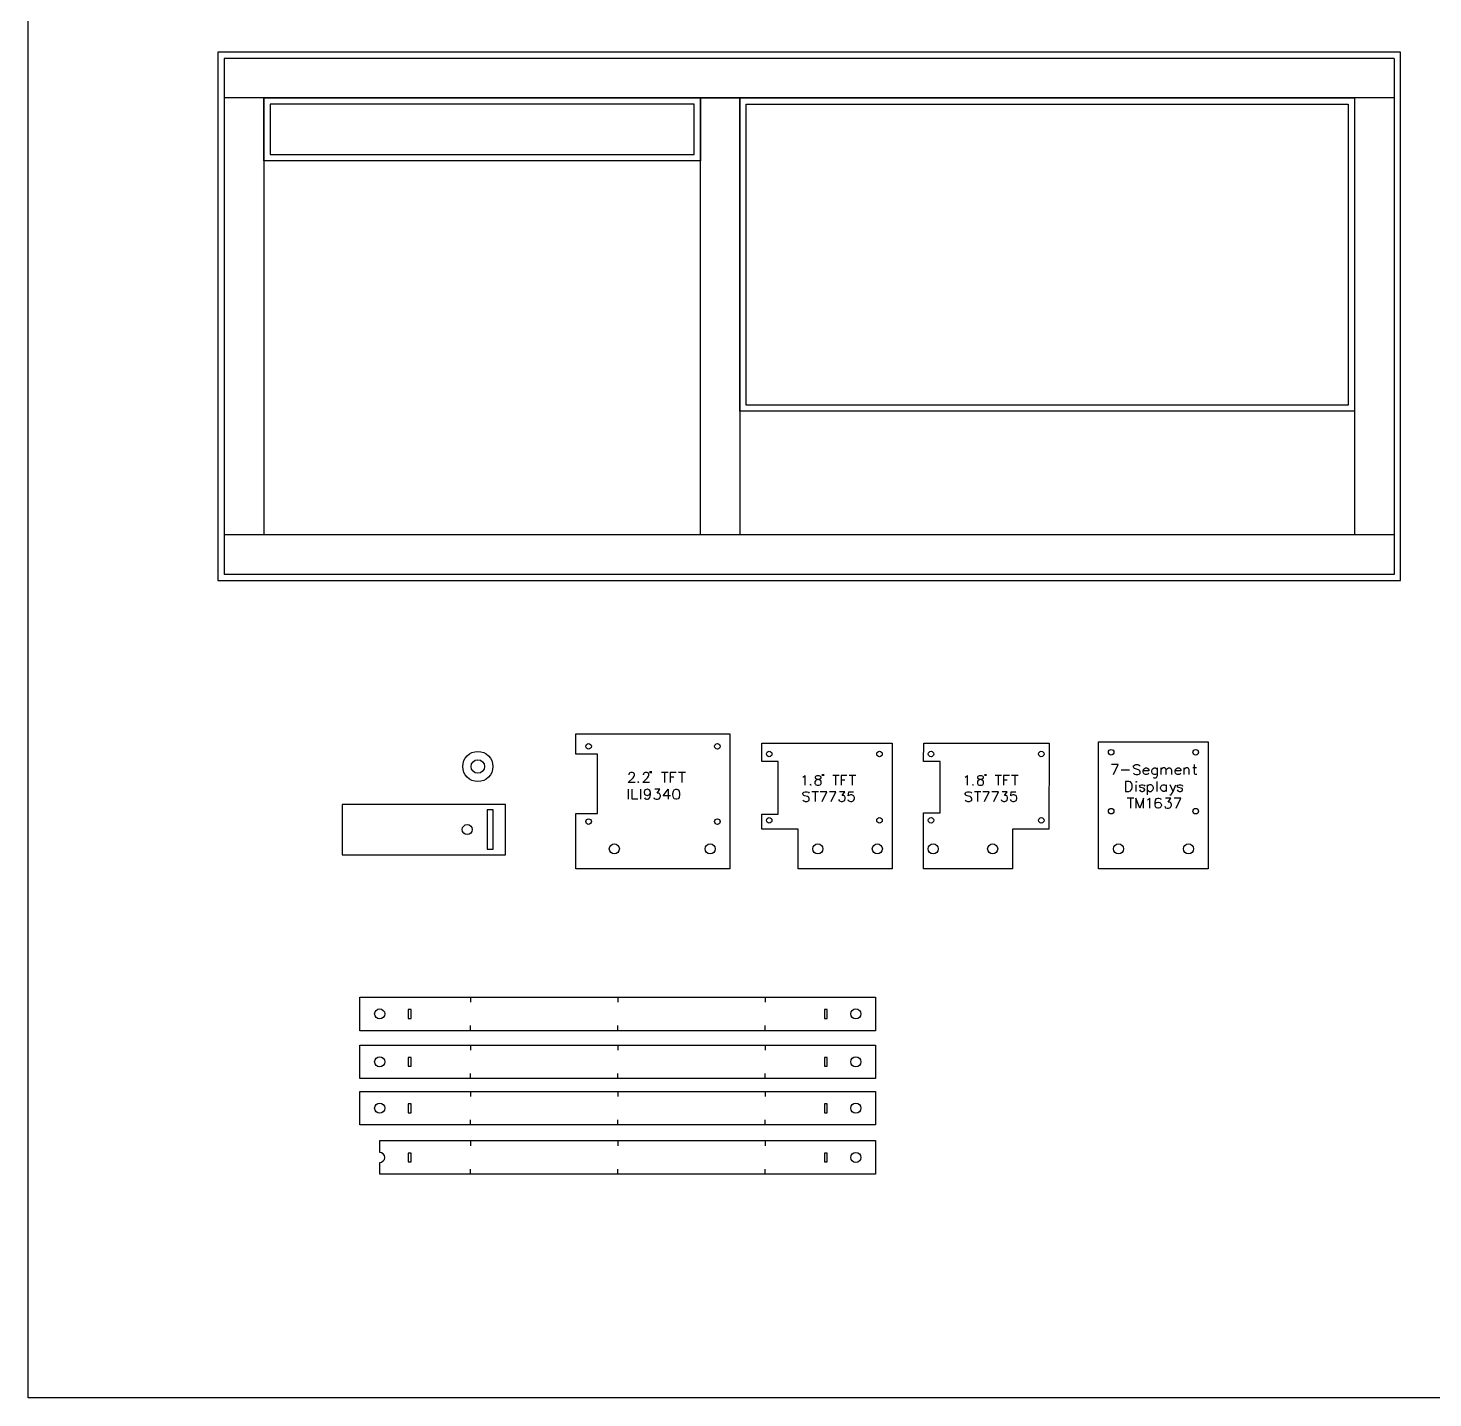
# Model space of a CAD drawing. Header units: inches. Extents: x 38644.8 to 38724.9, y 28772.1 to 28819.8.
# Drawn here: x 38644.77 to 38672.69, y 28772.1 to 28799.31 of the extents above; entities that cross this region are included whole.
import ezdxf

# ---------------------------------------------------------------- set-up
doc = ezdxf.new("R2010")
doc.units = ezdxf.units.IN
doc.header["$MEASUREMENT"] = 0

# ---------------------------------------------------------------- blocks, each defined once
blk = doc.blocks.new('Frame')
at = {"color": 7, "linetype": 'ByBlock'}
for p, q in [((4506.05, 308.231), (4506.05, 284.981)), ((4506.05, 308.231), (4516.3, 308.231)), ((4506.837, 308.231), (4506.837, 284.981)), ((4515.513, 308.231), (4515.513, 284.981)), ((4516.3, 308.231), (4516.3, 284.981)), ((4506.837, 307.444), (4515.513, 307.444)), ((4506.837, 285.768), (4515.513, 285.768)), ((4506.05, 284.981), (4516.3, 284.981))]:
    blk.add_line(p, q, dxfattribs=at)

msp = doc.modelspace()

# ---------------------------------------------------------------- linework, layer by layer
at = {"color": 3, "linetype": 'ByBlock'}
for p, q in [((38657.129, 28784.55), (38657.129, 28784.513)), ((38657.151, 28784.55), (38657.151, 28784.513)), ((38660.554, 28784.494), (38660.554, 28784.457)), ((38660.576, 28784.494), (38660.576, 28784.457)), ((38663.782, 28784.494), (38663.782, 28784.457)), ((38663.804, 28784.494), (38663.804, 28784.457))]:
    msp.add_line(p, q, dxfattribs=at)
at = {"color": 3}
for p, q in [((38653.56, 28780.063), (38653.56, 28779.961)), ((38656.489, 28780.063), (38656.489, 28779.961)), ((38659.418, 28780.063), (38659.418, 28779.961)), ((38653.56, 28779.395), (38653.56, 28779.497)), ((38656.489, 28779.395), (38656.489, 28779.497)), ((38659.418, 28779.395), (38659.418, 28779.497)), ((38653.56, 28779.111), (38653.56, 28779.009)), ((38656.489, 28779.111), (38656.489, 28779.009)), ((38659.418, 28779.111), (38659.418, 28779.009)), ((38653.56, 28778.443), (38653.56, 28778.545)), ((38656.489, 28778.443), (38656.489, 28778.545)), ((38659.418, 28778.443), (38659.418, 28778.545)), ((38653.56, 28778.191), (38653.56, 28778.089)), ((38656.489, 28778.191), (38656.489, 28778.089)), ((38659.418, 28778.191), (38659.418, 28778.089)), ((38653.56, 28777.523), (38653.56, 28777.625)), ((38656.489, 28777.523), (38656.489, 28777.625)), ((38659.418, 28777.523), (38659.418, 28777.625)), ((38653.56, 28777.213), (38653.56, 28777.111)), ((38656.489, 28777.213), (38656.489, 28777.111)), ((38659.418, 28777.213), (38659.418, 28777.111)), ((38653.56, 28776.545), (38653.56, 28776.647)), ((38656.489, 28776.545), (38656.489, 28776.647)), ((38659.418, 28776.545), (38659.418, 28776.647))]:
    msp.add_line(p, q, dxfattribs=at)
at = {"color": 6, "linetype": 'ByBlock'}
for points in [[(38644.771, 28814.258), (38724.938, 28814.258), (38724.938, 28772.101), (38644.771, 28772.101)], [(38659.043, 28797.799), (38671.006, 28797.799), (38671.006, 28791.825), (38659.043, 28791.825)]]:
    msp.add_lwpolyline(points, close=True, dxfattribs=at)
at = {"color": 1, "linetype": 'ByBlock'}
for points in [[(38672.043, 28798.836), (38648.543, 28798.836), (38648.543, 28788.336), (38672.043, 28788.336)], [(38649.58, 28796.799), (38658.006, 28796.799), (38658.006, 28797.799), (38649.58, 28797.799)], [(38659.043, 28797.799), (38671.006, 28797.799), (38671.006, 28791.825), (38659.043, 28791.825)], [(38666.045, 28785.137), (38668.225, 28785.137), (38668.225, 28782.613), (38666.045, 28782.613)], [(38651.364, 28780.063), (38661.614, 28780.063), (38661.614, 28779.395), (38651.364, 28779.395)], [(38652.326, 28779.64), (38652.381, 28779.64), (38652.381, 28779.815), (38652.326, 28779.815)], [(38660.597, 28779.64), (38660.652, 28779.64), (38660.652, 28779.815), (38660.597, 28779.815)], [(38651.364, 28779.111), (38661.614, 28779.111), (38661.614, 28778.443), (38651.364, 28778.443)], [(38652.326, 28778.688), (38652.381, 28778.688), (38652.381, 28778.863), (38652.326, 28778.863)], [(38660.597, 28778.688), (38660.652, 28778.688), (38660.652, 28778.863), (38660.597, 28778.863)], [(38651.364, 28778.191), (38661.614, 28778.191), (38661.614, 28777.523), (38651.364, 28777.523)], [(38652.326, 28777.767), (38652.381, 28777.767), (38652.381, 28777.942), (38652.326, 28777.942)], [(38660.597, 28777.767), (38660.652, 28777.767), (38660.652, 28777.942), (38660.597, 28777.942)], [(38652.326, 28776.789), (38652.381, 28776.789), (38652.381, 28776.964), (38652.326, 28776.964)], [(38660.597, 28776.789), (38660.652, 28776.789), (38660.652, 28776.964), (38660.597, 28776.964)]]:
    msp.add_lwpolyline(points, close=True, dxfattribs=at)
at = {"color": 4, "linetype": 'ByBlock'}
for points in [[(38649.455, 28797.924), (38658.131, 28797.924), (38658.131, 28796.674), (38649.455, 28796.674)], [(38671.131, 28791.7), (38658.918, 28791.7), (38658.918, 28797.924), (38671.131, 28797.924)]]:
    msp.add_lwpolyline(points, close=True, dxfattribs=at)
at = {"color": 7, "linetype": 'ByBlock'}
msp.add_lwpolyline([(38658.131, 28797.924), (38658.918, 28797.924), (38658.918, 28789.248), (38658.131, 28789.248)], close=True, dxfattribs=at)
at = {"color": 1}
for points in [[(38656.089, 28784.888), (38655.659, 28784.888), (38655.659, 28785.295), (38655.659, 28785.295), (38655.659, 28785.295), (38658.719, 28785.295), (38658.719, 28782.613), (38656.027, 28782.613), (38656.027, 28782.613), (38656.027, 28782.613), (38656.027, 28782.613), (38655.659, 28782.613), (38655.659, 28783.708), (38655.659, 28783.708), (38656.089, 28783.708)], [(38660.072, 28782.613), (38660.072, 28783.4), (38659.349, 28783.4), (38659.349, 28783.7), (38659.679, 28783.7), (38659.679, 28784.742), (38659.349, 28784.742), (38659.349, 28785.106), (38661.941, 28785.106), (38661.941, 28782.613)], [(38665.056, 28783.4), (38664.333, 28783.4), (38664.333, 28782.613), (38662.564, 28782.613), (38662.564, 28783.725), (38662.894, 28783.725), (38662.894, 28784.742), (38662.564, 28784.742), (38662.571, 28785.106), (38665.063, 28785.106)], [(38654.261, 28783.89), (38651.011, 28783.89), (38651.011, 28782.89), (38654.261, 28782.89)], [(38653.891, 28782.999), (38654.011, 28782.999), (38654.011, 28783.781), (38653.891, 28783.781)]]:
    msp.add_lwpolyline(points, close=True, dxfattribs=at)
at = {"color": 3, "flags": 128}
for points in [[(38656.832, 28784.326), (38656.699, 28784.326), (38656.795, 28784.421), (38656.814, 28784.45), (38656.823, 28784.469), (38656.823, 28784.488), (38656.814, 28784.507), (38656.805, 28784.517), (38656.785, 28784.526), (38656.747, 28784.526), (38656.728, 28784.517), (38656.718, 28784.507), (38656.709, 28784.488), (38656.709, 28784.479)], [(38657.118, 28784.326), (38656.985, 28784.326), (38657.08, 28784.421), (38657.099, 28784.45), (38657.109, 28784.469), (38657.109, 28784.488), (38657.099, 28784.507), (38657.09, 28784.517), (38657.071, 28784.526), (38657.032, 28784.526), (38657.013, 28784.517), (38657.005, 28784.507), (38656.995, 28784.488), (38656.995, 28784.479)], [(38657.49, 28784.526), (38657.357, 28784.526)], [(38657.423, 28784.326), (38657.423, 28784.526)], [(38657.652, 28784.526), (38657.528, 28784.526), (38657.528, 28784.326)], [(38657.604, 28784.431), (38657.528, 28784.431)], [(38657.832, 28784.526), (38657.699, 28784.526)], [(38657.766, 28784.326), (38657.766, 28784.526)], [(38666.338, 28784.483), (38666.433, 28784.682), (38666.3, 28784.682)], [(38666.662, 28784.569), (38666.491, 28784.569)], [(38666.739, 28784.511), (38666.757, 28784.494), (38666.786, 28784.483), (38666.824, 28784.483), (38666.853, 28784.494), (38666.872, 28784.511), (38666.872, 28784.54), (38666.861, 28784.56), (38666.853, 28784.569), (38666.835, 28784.578), (38666.777, 28784.598), (38666.757, 28784.607), (38666.748, 28784.616), (38666.739, 28784.636), (38666.739, 28784.656), (38666.757, 28784.673), (38666.786, 28784.682), (38666.824, 28784.682), (38666.853, 28784.673), (38666.872, 28784.656)], [(38667.043, 28784.511), (38667.023, 28784.494), (38667.006, 28784.483), (38666.977, 28784.483), (38666.957, 28784.494), (38666.939, 28784.511), (38666.928, 28784.54), (38666.928, 28784.56)], [(38667.214, 28784.511), (38667.197, 28784.494), (38667.177, 28784.483), (38667.148, 28784.483), (38667.13, 28784.494), (38667.11, 28784.511), (38667.101, 28784.54), (38667.101, 28784.56), (38667.11, 28784.587), (38667.13, 28784.607), (38667.148, 28784.616), (38667.177, 28784.616), (38667.197, 28784.607), (38667.214, 28784.587)], [(38667.13, 28784.425), (38667.148, 28784.416), (38667.177, 28784.416), (38667.197, 28784.425), (38667.205, 28784.436), (38667.214, 28784.465), (38667.214, 28784.616)], [(38667.281, 28784.616), (38667.281, 28784.483)], [(38667.385, 28784.578), (38667.376, 28784.607), (38667.358, 28784.616), (38667.33, 28784.616), (38667.31, 28784.607), (38667.281, 28784.578)], [(38667.385, 28784.483), (38667.385, 28784.578), (38667.414, 28784.607), (38667.434, 28784.616), (38667.463, 28784.616), (38667.481, 28784.607), (38667.492, 28784.578), (38667.492, 28784.483)], [(38667.68, 28784.511), (38667.662, 28784.494), (38667.643, 28784.483), (38667.614, 28784.483), (38667.596, 28784.494), (38667.576, 28784.511), (38667.567, 28784.54), (38667.567, 28784.56)], [(38667.738, 28784.616), (38667.738, 28784.483)], [(38667.842, 28784.483), (38667.842, 28784.578), (38667.833, 28784.607), (38667.816, 28784.616), (38667.787, 28784.616), (38667.767, 28784.607), (38667.738, 28784.578)], [(38667.987, 28784.616), (38667.92, 28784.616)], [(38667.995, 28784.483), (38667.975, 28784.483), (38667.958, 28784.494), (38667.949, 28784.52), (38667.949, 28784.682)], [(38656.699, 28784.192), (38656.699, 28783.992)], [(38656.89, 28783.992), (38656.776, 28783.992), (38656.776, 28784.192)], [(38656.909, 28784.336), (38656.899, 28784.326), (38656.89, 28784.336), (38656.899, 28784.345)], [(38656.938, 28784.192), (38656.938, 28783.992)], [(38657.204, 28784.03), (38657.213, 28784.011), (38657.223, 28784.002), (38657.251, 28783.992), (38657.28, 28783.992), (38657.309, 28784.002), (38657.328, 28784.021), (38657.338, 28784.05), (38657.338, 28784.069), (38657.328, 28784.097), (38657.319, 28784.107), (38657.299, 28784.117), (38657.271, 28784.117), (38657.328, 28784.192), (38657.223, 28784.192)], [(38657.538, 28784.059), (38657.394, 28784.059), (38657.49, 28784.192), (38657.49, 28783.992)], [(38666.79, 28784.149), (38666.79, 28784.283)], [(38666.857, 28784.178), (38666.868, 28784.158), (38666.895, 28784.149), (38666.924, 28784.149), (38666.952, 28784.158), (38666.964, 28784.178), (38666.964, 28784.187), (38666.952, 28784.207), (38666.935, 28784.216), (38666.886, 28784.225), (38666.868, 28784.236), (38666.857, 28784.254), (38666.868, 28784.274), (38666.895, 28784.283), (38666.924, 28784.283), (38666.952, 28784.274), (38666.964, 28784.254)], [(38667.019, 28784.083), (38667.019, 28784.283)], [(38667.019, 28784.178), (38667.039, 28784.158), (38667.057, 28784.149), (38667.086, 28784.149), (38667.105, 28784.158), (38667.123, 28784.178), (38667.134, 28784.207), (38667.134, 28784.225), (38667.123, 28784.254), (38667.105, 28784.274), (38667.086, 28784.283), (38667.057, 28784.283), (38667.039, 28784.274), (38667.019, 28784.254)], [(38667.201, 28784.349), (38667.201, 28784.149)], [(38667.392, 28784.178), (38667.372, 28784.158), (38667.352, 28784.149), (38667.325, 28784.149), (38667.305, 28784.158), (38667.285, 28784.178), (38667.276, 28784.207), (38667.276, 28784.225), (38667.285, 28784.254), (38667.305, 28784.274), (38667.325, 28784.283), (38667.352, 28784.283), (38667.372, 28784.274), (38667.392, 28784.254)], [(38667.392, 28784.149), (38667.392, 28784.283)], [(38667.458, 28784.083), (38667.487, 28784.083), (38667.496, 28784.092), (38667.525, 28784.149), (38667.58, 28784.283)], [(38667.525, 28784.149), (38667.467, 28784.283)], [(38667.609, 28784.178), (38667.62, 28784.158), (38667.647, 28784.149), (38667.676, 28784.149), (38667.705, 28784.158), (38667.714, 28784.178), (38667.714, 28784.187), (38667.705, 28784.207), (38667.687, 28784.216), (38667.638, 28784.225), (38667.62, 28784.236), (38667.609, 28784.254), (38667.62, 28784.274), (38667.647, 28784.283), (38667.676, 28784.283), (38667.705, 28784.274), (38667.714, 28784.254)], [(38657.023, 28784.021), (38657.032, 28784.002), (38657.061, 28783.992), (38657.08, 28783.992), (38657.109, 28784.002), (38657.128, 28784.03), (38657.138, 28784.078), (38657.138, 28784.126)], [(38666.748, 28784.016), (38666.615, 28784.016)], [(38666.682, 28783.816), (38666.682, 28784.016)], [(38666.939, 28783.816), (38666.939, 28784.016), (38666.861, 28783.816), (38666.786, 28784.016), (38666.786, 28783.816)], [(38667.063, 28783.816), (38667.063, 28784.016), (38667.035, 28783.987), (38667.015, 28783.978)], [(38667.168, 28783.883), (38667.168, 28783.93), (38667.177, 28783.978), (38667.197, 28784.007), (38667.225, 28784.016), (38667.243, 28784.016), (38667.272, 28784.007), (38667.281, 28783.987)], [(38667.358, 28783.854), (38667.367, 28783.834), (38667.376, 28783.825), (38667.405, 28783.816), (38667.434, 28783.816), (38667.463, 28783.825), (38667.481, 28783.845), (38667.492, 28783.872), (38667.492, 28783.892), (38667.481, 28783.921), (38667.472, 28783.93), (38667.452, 28783.938), (38667.425, 28783.938), (38667.481, 28784.016), (38667.376, 28784.016)], [(38667.587, 28783.816), (38667.68, 28784.016), (38667.547, 28784.016)]]:
    msp.add_lwpolyline(points, dxfattribs=at)
at = {"color": 3, "linetype": 'ByBlock', "flags": 128}
for points in [[(38660.211, 28784.272), (38660.211, 28784.464), (38660.184, 28784.437), (38660.167, 28784.428)], [(38660.888, 28784.464), (38660.763, 28784.464)], [(38660.826, 28784.272), (38660.826, 28784.464)], [(38661.044, 28784.464), (38660.928, 28784.464), (38660.928, 28784.272)], [(38661.218, 28784.464), (38661.089, 28784.464)], [(38661.155, 28784.272), (38661.155, 28784.464)], [(38663.44, 28784.272), (38663.44, 28784.464), (38663.413, 28784.437), (38663.395, 28784.428)], [(38664.117, 28784.464), (38663.992, 28784.464)], [(38664.054, 28784.272), (38664.054, 28784.464)], [(38664.273, 28784.464), (38664.157, 28784.464), (38664.157, 28784.272)], [(38664.446, 28784.464), (38664.317, 28784.464)], [(38664.384, 28784.272), (38664.384, 28784.464)], [(38660.332, 28784.281), (38660.323, 28784.272), (38660.313, 28784.281), (38660.323, 28784.29)], [(38661, 28784.375), (38660.928, 28784.375)], [(38663.56, 28784.281), (38663.551, 28784.272), (38663.542, 28784.281), (38663.551, 28784.29)], [(38664.228, 28784.375), (38664.157, 28784.375)], [(38660.167, 28783.978), (38660.184, 28783.96), (38660.211, 28783.951), (38660.251, 28783.951), (38660.278, 28783.96), (38660.296, 28783.978), (38660.296, 28784.009), (38660.287, 28784.027), (38660.278, 28784.036), (38660.26, 28784.045), (38660.202, 28784.062), (38660.184, 28784.071), (38660.175, 28784.08), (38660.167, 28784.098), (38660.167, 28784.116), (38660.184, 28784.134), (38660.211, 28784.143), (38660.251, 28784.143), (38660.278, 28784.134), (38660.296, 28784.116)], [(38660.478, 28784.143), (38660.349, 28784.143)], [(38660.416, 28783.951), (38660.416, 28784.143)], [(38660.55, 28783.951), (38660.643, 28784.143), (38660.514, 28784.143)], [(38660.732, 28783.951), (38660.826, 28784.143), (38660.697, 28784.143)], [(38660.879, 28783.991), (38660.888, 28783.969), (38660.897, 28783.96), (38660.928, 28783.951), (38660.955, 28783.951), (38660.982, 28783.96), (38661, 28783.978), (38661.009, 28784.009), (38661.009, 28784.027), (38661, 28784.053), (38660.991, 28784.062), (38660.973, 28784.071), (38660.946, 28784.071), (38661, 28784.143), (38660.897, 28784.143)], [(38661.062, 28783.991), (38661.071, 28783.969), (38661.08, 28783.96), (38661.111, 28783.951), (38661.138, 28783.951), (38661.164, 28783.96), (38661.182, 28783.978), (38661.191, 28784.009), (38661.191, 28784.027), (38661.182, 28784.053), (38661.164, 28784.071), (38661.138, 28784.08), (38661.111, 28784.08), (38661.08, 28784.071), (38661.071, 28784.062), (38661.08, 28784.143), (38661.173, 28784.143)], [(38663.395, 28783.978), (38663.413, 28783.96), (38663.44, 28783.951), (38663.48, 28783.951), (38663.506, 28783.96), (38663.524, 28783.978), (38663.524, 28784.009), (38663.515, 28784.027), (38663.506, 28784.036), (38663.489, 28784.045), (38663.431, 28784.062), (38663.413, 28784.071), (38663.404, 28784.08), (38663.395, 28784.098), (38663.395, 28784.116), (38663.413, 28784.134), (38663.44, 28784.143), (38663.48, 28784.143), (38663.506, 28784.134), (38663.524, 28784.116)], [(38663.707, 28784.143), (38663.578, 28784.143)], [(38663.645, 28783.951), (38663.645, 28784.143)], [(38663.778, 28783.951), (38663.872, 28784.143), (38663.743, 28784.143)], [(38663.961, 28783.951), (38664.054, 28784.143), (38663.925, 28784.143)], [(38664.108, 28783.991), (38664.117, 28783.969), (38664.126, 28783.96), (38664.157, 28783.951), (38664.184, 28783.951), (38664.21, 28783.96), (38664.228, 28783.978), (38664.237, 28784.009), (38664.237, 28784.027), (38664.228, 28784.053), (38664.219, 28784.062), (38664.201, 28784.071), (38664.175, 28784.071), (38664.228, 28784.143), (38664.126, 28784.143)], [(38664.29, 28783.991), (38664.299, 28783.969), (38664.308, 28783.96), (38664.339, 28783.951), (38664.366, 28783.951), (38664.393, 28783.96), (38664.411, 28783.978), (38664.42, 28784.009), (38664.42, 28784.027), (38664.411, 28784.053), (38664.393, 28784.071), (38664.366, 28784.08), (38664.339, 28784.08), (38664.308, 28784.071), (38664.299, 28784.062), (38664.308, 28784.143), (38664.402, 28784.143)]]:
    msp.add_lwpolyline(points, dxfattribs=at)
for points in [[(38660.532, 28784.339), (38660.523, 28784.357), (38660.505, 28784.375), (38660.478, 28784.383), (38660.443, 28784.392), (38660.425, 28784.401), (38660.416, 28784.419), (38660.416, 28784.437), (38660.425, 28784.455), (38660.452, 28784.464), (38660.487, 28784.464), (38660.514, 28784.455), (38660.523, 28784.437), (38660.523, 28784.419), (38660.514, 28784.401), (38660.496, 28784.392), (38660.461, 28784.383), (38660.434, 28784.375), (38660.416, 28784.357), (38660.407, 28784.339), (38660.407, 28784.308), (38660.416, 28784.29), (38660.425, 28784.281), (38660.452, 28784.272), (38660.487, 28784.272), (38660.514, 28784.281), (38660.523, 28784.29), (38660.532, 28784.308)], [(38663.76, 28784.339), (38663.751, 28784.357), (38663.734, 28784.375), (38663.707, 28784.383), (38663.671, 28784.392), (38663.654, 28784.401), (38663.645, 28784.419), (38663.645, 28784.437), (38663.654, 28784.455), (38663.68, 28784.464), (38663.716, 28784.464), (38663.743, 28784.455), (38663.751, 28784.437), (38663.751, 28784.419), (38663.743, 28784.401), (38663.725, 28784.392), (38663.689, 28784.383), (38663.662, 28784.375), (38663.645, 28784.357), (38663.636, 28784.339), (38663.636, 28784.308), (38663.645, 28784.29), (38663.654, 28784.281), (38663.68, 28784.272), (38663.716, 28784.272), (38663.743, 28784.281), (38663.751, 28784.29), (38663.76, 28784.308)]]:
    msp.add_lwpolyline(points, close=True, dxfattribs=at)
at = {"color": 3, "flags": 128}
for points in [[(38667.035, 28784.598), (38667.043, 28784.578), (38667.043, 28784.56), (38666.928, 28784.56), (38666.939, 28784.587), (38666.957, 28784.607), (38666.977, 28784.616), (38667.006, 28784.616), (38667.023, 28784.607)], [(38667.671, 28784.598), (38667.68, 28784.578), (38667.68, 28784.56), (38667.567, 28784.56), (38667.576, 28784.587), (38667.596, 28784.607), (38667.614, 28784.616), (38667.643, 28784.616), (38667.662, 28784.607)], [(38657.128, 28784.164), (38657.109, 28784.183), (38657.08, 28784.192), (38657.071, 28784.192), (38657.042, 28784.183), (38657.023, 28784.164), (38657.013, 28784.135), (38657.013, 28784.126), (38657.023, 28784.097), (38657.042, 28784.078), (38657.071, 28784.069), (38657.08, 28784.069), (38657.109, 28784.078), (38657.128, 28784.097), (38657.138, 28784.126)], [(38657.719, 28784.078), (38657.709, 28784.03), (38657.69, 28784.002), (38657.661, 28783.992), (38657.642, 28783.992), (38657.613, 28784.002), (38657.594, 28784.03), (38657.585, 28784.078), (38657.585, 28784.107), (38657.594, 28784.154), (38657.613, 28784.183), (38657.642, 28784.192), (38657.661, 28784.192), (38657.69, 28784.183), (38657.709, 28784.154), (38657.719, 28784.107)], [(38666.715, 28784.274), (38666.706, 28784.303), (38666.695, 28784.32), (38666.677, 28784.34), (38666.648, 28784.349), (38666.582, 28784.349), (38666.582, 28784.149), (38666.648, 28784.149), (38666.677, 28784.158), (38666.695, 28784.178), (38666.706, 28784.196), (38666.715, 28784.225)], [(38666.802, 28784.34), (38666.79, 28784.332), (38666.782, 28784.34), (38666.79, 28784.349)], [(38667.292, 28783.872), (38667.281, 28783.845), (38667.263, 28783.825), (38667.234, 28783.816), (38667.225, 28783.816), (38667.197, 28783.825), (38667.177, 28783.845), (38667.168, 28783.883), (38667.177, 28783.912), (38667.197, 28783.93), (38667.225, 28783.938), (38667.234, 28783.938), (38667.263, 28783.93), (38667.281, 28783.912), (38667.292, 28783.883)]]:
    msp.add_lwpolyline(points, close=True, dxfattribs=at)
at = {"color": 1, "linetype": 'ByBlock'}
msp.add_lwpolyline([(38651.758, 28777.213), (38661.614, 28777.213), (38661.614, 28776.545), (38651.758, 28776.545), (38651.758, 28776.779, 1), (38651.758, 28776.979)], format="xyb", close=True, dxfattribs=at)
for centre, radius in [((38655.909, 28785.045), 0.055), ((38658.469, 28785.045), 0.055), ((38653.708, 28784.644), 0.135), ((38659.499, 28784.892), 0.055), ((38661.691, 28784.892), 0.055), ((38662.714, 28784.892), 0.055), ((38664.906, 28784.892), 0.055), ((38666.295, 28784.927), 0.055), ((38667.975, 28784.927), 0.055), ((38655.909, 28783.55), 0.055), ((38658.469, 28783.55), 0.055), ((38659.499, 28783.575), 0.055), ((38661.691, 28783.575), 0.055), ((38662.714, 28783.575), 0.055), ((38664.906, 28783.575), 0.055), ((38666.295, 28783.757), 0.055), ((38667.975, 28783.757), 0.055), ((38656.421, 28783.007), 0.1), ((38658.325, 28783.007), 0.1), ((38660.466, 28783.007), 0.1), ((38661.647, 28783.007), 0.1), ((38662.758, 28783.007), 0.1), ((38663.939, 28783.007), 0.1), ((38666.439, 28783.007), 0.1), ((38667.831, 28783.007), 0.1), ((38651.758, 28779.729), 0.1), ((38661.221, 28779.729), 0.1), ((38651.758, 28778.777), 0.1), ((38661.221, 28778.777), 0.1), ((38651.758, 28777.857), 0.1), ((38661.221, 28777.857), 0.1), ((38661.221, 28776.879), 0.1)]:
    msp.add_circle(centre, radius, dxfattribs=at)
at = {"color": 1}
for centre, radius in [((38653.708, 28784.644), 0.3), ((38653.498, 28783.39), 0.1)]:
    msp.add_circle(centre, radius, dxfattribs=at)

# ---------------------------------------------------------------- block references
at = {"color": 1, "linetype": 'ByBlock', "rotation": 270}
msp.add_blockref('Frame', (38363.687, 33304.761), dxfattribs=at)

doc.saveas('drawing.dxf')
